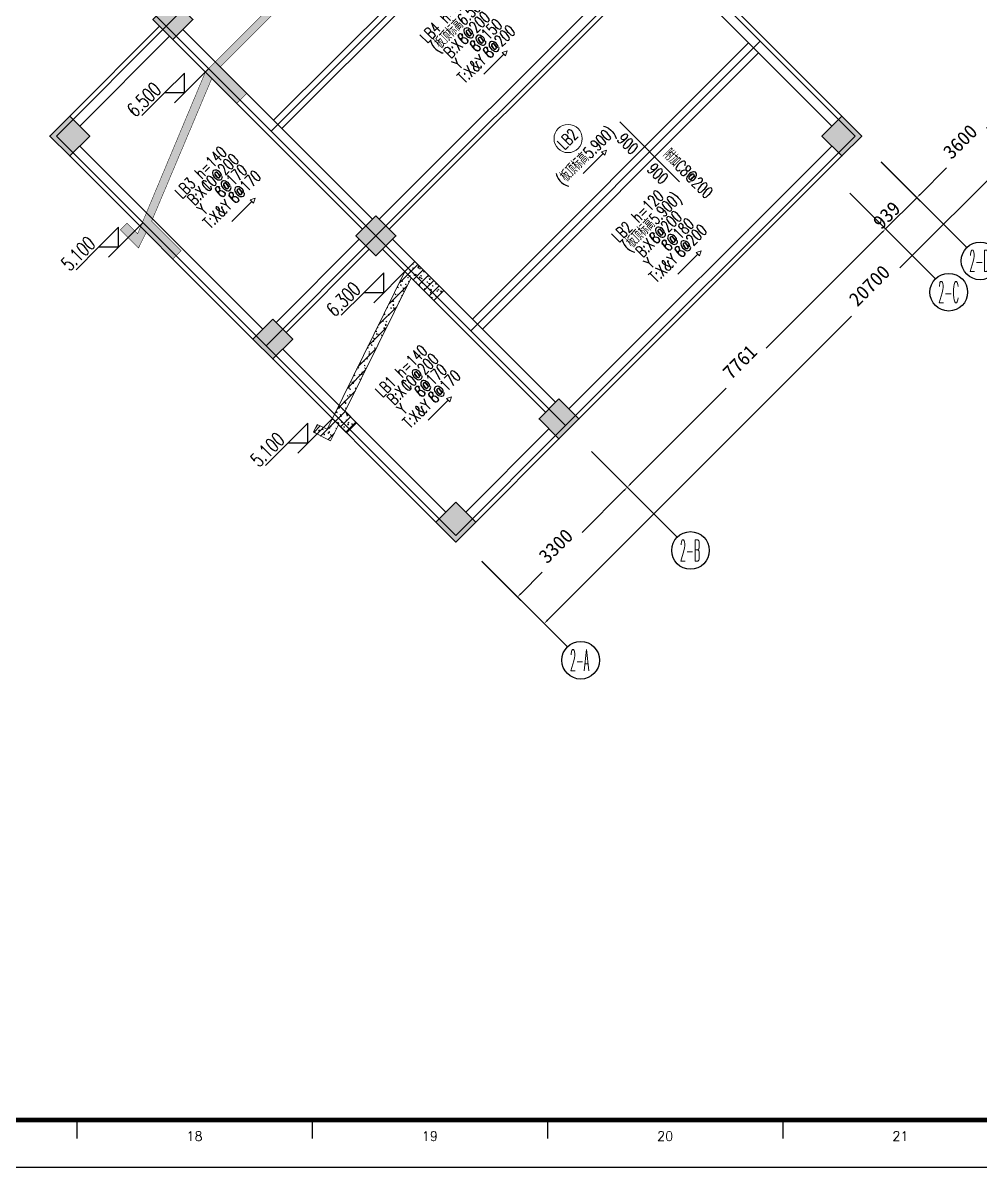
# Model space of a CAD drawing. Header units: inches. Extents: x 18712 to 314639, y 0 to 420500.
# Drawn here: x 105066 to 125405, y 0 to 24313 of the extents above; entities that cross this region are included whole.
import ezdxf
from ezdxf.enums import TextEntityAlignment as Align
from ezdxf.lldxf.tags import DXFTag

# ---------------------------------------------------------------- set-up
doc = ezdxf.new("R2010")
doc.units = ezdxf.units.IN
doc.header["$LTSCALE"] = 1000
doc.header["$MEASUREMENT"] = 0
doc.layers.get('0').update_dxf_attribs({"true_color": 0xffffff})
for name, color, linetype, true_color in [('AXIS_TEXT', 7, 'Continuous', 0xffffff), ('DIM', 3, 'Continuous', 0x00ff00), ('DOTE', 1, 'DOTE', 0xff0000), ('HATCH', 7, 'Continuous', 0xd6d6d6), ('THIN', 7, 'Continuous', 0xffffff), ('TK', 7, 'Continuous', 0xffffff), ('ZG-图框层', 4, 'Continuous', 0x00ffff), ('柱填充', 7, 'Continuous', 0xc0c0c0), ('柱尺寸标注', 3, 'Continuous', 0x00ff00), ('楼板正筋文字', 7, 'Continuous', 0xffffff), ('楼板负筋文字', 7, 'Continuous', 0xffffff), ('楼板负筋标注', 3, 'Continuous', 0x00ff00), ('楼板负筋钢筋', 1, 'Continuous', 0xff0000), ('砼柱', 2, 'Continuous', 0xffff00), ('砼梁', 6, 'Continuous', 0xff00ff), ('砼梁虚线', 9, 'HIDDEN', 0x808080)]:
    doc.layers.add(name, color=color, linetype=linetype, true_color=true_color)
doc.styles.add('_TCH_AXIS', font='txt.shx', dxfattribs={"height": 0.2, "bigfont": 'GBCBIG.shx'})
doc.styles.add('ISOCP', font='txt.shx', dxfattribs={"height": 0.2, "bigfont": 'gbcbig.shx'})
doc.styles.add('TSSD_Label', font='txt.shx', dxfattribs={"height": 0.2, "bigfont": 'gbcbig.shx'})
doc.styles.add('TSSD_Rein', font='txt.shx', dxfattribs={"height": 0.2, "bigfont": 'gbcbig.shx'})
tags = doc.linetypes.add('DOTE', pattern=[2.42, 2, -0.2, 0.02, -0.2]).pattern_tags.tags
tags[10:11] = [DXFTag(74, 4), DXFTag(75, 0), DXFTag(340, '0'), DXFTag(46, 0.0), DXFTag(50, 0.0), DXFTag(44, 0.0), DXFTag(45, 0.0)]
tags[8:9] = [DXFTag(74, 4), DXFTag(75, 0), DXFTag(340, '0'), DXFTag(46, 0.0), DXFTag(50, 0.0), DXFTag(44, 0.0), DXFTag(45, 0.0)]
tags[6:7] = [DXFTag(74, 4), DXFTag(75, 0), DXFTag(340, '0'), DXFTag(46, 0.0), DXFTag(50, 0.0), DXFTag(44, 0.0), DXFTag(45, 0.0)]
tags[4:5] = [DXFTag(74, 4), DXFTag(75, 0), DXFTag(340, '0'), DXFTag(46, 0.0), DXFTag(50, 0.0), DXFTag(44, 0.0), DXFTag(45, 0.0)]
tags = doc.linetypes.add('HIDDEN', pattern=[0.375, 0.25, -0.125]).pattern_tags.tags
tags[6:7] = [DXFTag(74, 4), DXFTag(75, 0), DXFTag(340, '0'), DXFTag(46, 0.0), DXFTag(50, 0.0), DXFTag(44, 0.0), DXFTag(45, 0.0)]
tags[4:5] = [DXFTag(74, 4), DXFTag(75, 0), DXFTag(340, '0'), DXFTag(46, 0.0), DXFTag(50, 0.0), DXFTag(44, 0.0), DXFTag(45, 0.0)]
doc.dimstyles.new('TSSD_100_100$0', dxfattribs={"dimtxt": 300, "dimasz": 100, "dimexe": 100, "dimexo": 250, "dimgap": 100, "dimtad": 1, "dimdec": 0, "dimzin": 0, "dimdsep": 46, "dimtxsty": 'Standard', "dimcen": 0, "dimclrd": 256, "dimclre": 256, "dimclrt": 7, "dimadec": 0, "dimazin": 0, "dimtfac": 1, "dimtdec": 4, "dimtix": 1, "dimtmove": 2, "dimatfit": 3, "dimfxl": 1, "dimtolj": 1, "dimtzin": 0, "dimarcsym": 0})

# ---------------------------------------------------------------- blocks, each defined once
blk = doc.blocks.new('DAnoyomous17008')
at = {"layer": '楼板正筋文字', "color": 2, "true_color": 0xffff00, "style": 'TSSD_Rein', "width": 0.7}
for s, p in [('LB1 h=140', (112710, 16342)), ('10@200', (113247, 16466)), ('8@170', (113535, 16342)), ('8@170', (113824, 16219)), ('B:X', (112958, 16177)), ('C', (113247, 16466)), ('C', (113535, 16342)), ('T:X&Y', (113288, 15682)), ('C', (113824, 16219)), ('Y', (113164, 15971))]:
    blk.add_text(s, height=250, rotation=45, dxfattribs=at).set_placement(p)
blk = doc.blocks.new('DAnoyomous17022')
at = {"layer": '楼板正筋文字', "color": 2, "true_color": 0xffff00, "style": 'TSSD_Rein', "width": 0.7}
for s, p in [('LB2 h=120', (117730, 19632)), ('(板顶标高5.900)', (117952, 19441)), ('8@200', (118524, 19601)), ('8@180', (118782, 19446)), ('8@200', (119060, 19312)), ('B:X', (118235, 19312)), ('C', (118524, 19601)), ('C', (118782, 19446)), ('C', (119060, 19312)), ('Y', (118410, 19075)), ('T:X&Y', (118524, 18776))]:
    blk.add_text(s, height=250, rotation=45, dxfattribs=at).set_placement(p)
blk = doc.blocks.new('DAnoyomous17035')
at = {"layer": '楼板正筋文字', "color": 2, "true_color": 0xffff00, "style": 'TSSD_Rein', "width": 0.7}
for s, p in [('LB3 h=140', (108447, 20564)), ('10@200', (109004, 20709)), ('8@170', (109293, 20585)), ('8@170', (109581, 20461)), ('C', (109004, 20709)), ('B:X', (108715, 20420)), ('C', (109293, 20585)), ('C', (109581, 20461)), ('Y', (108921, 20214)), ('T:X&Y', (109045, 19925))]:
    blk.add_text(s, height=250, rotation=45, dxfattribs=at).set_placement(p)
blk = doc.blocks.new('DAnoyomous17054')
at = {"layer": '楼板正筋文字', "color": 2, "true_color": 0xffff00, "style": 'TSSD_Rein', "width": 0.7}
for s, p in [('LB4 h=120', (113656, 23865)), ('(板顶标高6.500)', (113878, 23675)), ('8@200', (114450, 23834)), ('8@150', (114708, 23680)), ('C', (114450, 23834)), ('8@200', (114987, 23546)), ('B:X', (114162, 23546)), ('C', (114708, 23680)), ('T:X&Y', (114450, 23010)), ('C', (114987, 23546)), ('Y', (114337, 23309))]:
    blk.add_text(s, height=250, rotation=45, dxfattribs=at).set_placement(p)
blk = doc.blocks.new('*D1053')
at = {"layer": 'Defpoints', "color": 0, "transparency": 16777216}
for p in [(116974, 15381), (117908, 14447), (114640, 13047)]:
    blk.add_point(p, dxfattribs=at)
at = {"layer": 'DIM', "lineweight": -2, "transparency": 16777216}
for p, q in [((117151, 15204), (117978, 14376)), ((117837, 14376), (116949, 13488)), ((114817, 12870), (115645, 12043)), ((115645, 12184), (116100, 12640))]:
    blk.add_line(p, q, dxfattribs=at)
at = {"layer": 'DIM', "transparency": 16777216}
for points in [[(117849, 14364), (117825, 14388), (117908, 14447)], [(115633, 12196), (115657, 12172), (115574, 12113)]]:
    blk.add_solid(points, dxfattribs=at)
at = {"layer": 'DIM', "color": 7, "true_color": 0xffffff, "transparency": 16777216, "insert": (116390, 13198), "char_height": 300, "attachment_point": 5, "rotation": 45}
blk.add_mtext('\\A1;3300', dxfattribs=at)
blk = doc.blocks.new('*D1054')
at = {"layer": 'Defpoints', "color": 0, "transparency": 16777216}
for p in [(122462, 20869), (123396, 19935), (116974, 15381)]:
    blk.add_point(p, dxfattribs=at)
at = {"layer": 'DIM', "lineweight": -2, "transparency": 16777216}
for p, q in [((122639, 20692), (123466, 19864)), ((123325, 19864), (120859, 17399)), ((117978, 14518), (120011, 16550)), ((117151, 15204), (117978, 14376))]:
    blk.add_line(p, q, dxfattribs=at)
at = {"layer": 'DIM', "transparency": 16777216}
for points in [[(123337, 19852), (123313, 19876), (123396, 19935)], [(117967, 14529), (117990, 14506), (117908, 14447)]]:
    blk.add_solid(points, dxfattribs=at)
at = {"layer": 'DIM', "color": 7, "true_color": 0xffffff, "transparency": 16777216, "insert": (120301, 17109), "char_height": 300, "attachment_point": 5, "rotation": 45}
blk.add_mtext('\\A1;7761', dxfattribs=at)
blk = doc.blocks.new('*D1055')
at = {"layer": 'Defpoints', "color": 0, "transparency": 16777216}
for p in [(123126, 21532), (122462, 20869), (124059, 20599)]:
    blk.add_point(p, dxfattribs=at)
at = {"layer": 'DIM', "lineweight": -2, "transparency": 16777216}
for p, q in [((123303, 21356), (124130, 20528)), ((122639, 20692), (123466, 19864)), ((124130, 20669), (124201, 20740)), ((123396, 19935), (124059, 20599)), ((123325, 19864), (123254, 19793))]:
    blk.add_line(p, q, dxfattribs=at)
at = {"layer": 'DIM', "transparency": 16777216}
for points in [[(124118, 20681), (124142, 20658), (124059, 20599)], [(123337, 19852), (123313, 19876), (123396, 19935)]]:
    blk.add_solid(points, dxfattribs=at)
at = {"layer": 'DIM', "color": 7, "true_color": 0xffffff, "transparency": 16777216, "insert": (123420, 20228), "char_height": 300, "attachment_point": 5, "rotation": 45}
blk.add_mtext('\\A1;939', dxfattribs=at)
blk = doc.blocks.new('*D1056')
at = {"layer": 'Defpoints', "color": 0, "transparency": 16777216}
for p in [(125671, 24078), (126605, 23144), (123126, 21532)]:
    blk.add_point(p, dxfattribs=at)
at = {"layer": 'DIM', "lineweight": -2, "transparency": 16777216}
for p, q in [((125848, 23901), (126676, 23074)), ((126534, 23074), (125540, 22079)), ((123303, 21356), (124130, 20528)), ((124130, 20669), (124692, 21231))]:
    blk.add_line(p, q, dxfattribs=at)
at = {"layer": 'DIM', "transparency": 16777216}
for points in [[(126546, 23062), (126523, 23085), (126605, 23144)], [(124118, 20681), (124142, 20658), (124059, 20599)]]:
    blk.add_solid(points, dxfattribs=at)
at = {"layer": 'DIM', "color": 7, "true_color": 0xffffff, "transparency": 16777216, "insert": (124982, 21790), "char_height": 300, "attachment_point": 5, "rotation": 45}
blk.add_mtext('\\A1;3600', dxfattribs=at)
blk = doc.blocks.new('*D1058')
at = {"layer": 'Defpoints', "color": 0, "transparency": 16777216}
for p in [(129278, 27684), (130777, 26185), (114640, 13047)]:
    blk.add_point(p, dxfattribs=at)
at = {"layer": 'DIM', "lineweight": -2, "transparency": 16777216}
for p, q in [((129454, 27508), (130848, 26114)), ((130706, 26114), (123701, 19109)), ((116211, 11619), (122675, 18083)), ((114817, 12870), (116211, 11477))]:
    blk.add_line(p, q, dxfattribs=at)
at = {"layer": 'DIM', "transparency": 16777216}
for points in [[(130718, 26102), (130694, 26126), (130777, 26185)], [(116199, 11630), (116222, 11607), (116140, 11548)]]:
    blk.add_solid(points, dxfattribs=at)
at = {"layer": 'DIM', "color": 7, "true_color": 0xffffff, "transparency": 16777216, "insert": (123054, 18730), "char_height": 300, "attachment_point": 5, "rotation": 45}
blk.add_mtext('\\A1;20700', dxfattribs=at)
blk = doc.blocks.new('_AXISO')
at = {"lineweight": -3}
blk.add_circle((0, 0), 0.5, dxfattribs=at)

msp = doc.modelspace()

# ---------------------------------------------------------------- hatches: boundary and pattern name
at = {"true_color": 0x333333}
h = msp.add_hatch(dxfattribs=at)
h.set_pattern_fill('钢筋混凝土', color=250, scale=19354.8, angle=2.5, style=0)
h.set_pattern_definition([(90, (-166800612.68, -986460995.15), (-75, 1e-14), []), (95, (-166800612.68, -986460995.15), (165.465599752, 138.842123644), [22.5, -247.5]), (40, (-166800612.68, -986460995.15), (-188.997650217, 130.13044488), [18, -198]), (145.4514, (-166800598.9, -986460983.58), (-23.531840586, 268.97258466), [19.122057, -210.3426336]), (91.1842, (-166800655.1, -986460952.72), (261.50790003, 191.28412956), [33.75, -371.25]), (141.6356, (-166800633.3, -986460936.8), (-8.36970449, 404.91350682), [28.6830864, -315.5139]), (36.1842, (-166800655.1, -986460952.72), (-8.37002066, 404.91350037), [27, -297]), (66, (-166800623.29, -986460942.12), (212.031471634, 41.21474294), [22.5, -247.5]), (11, (-166800623.29, -986460942.12), (-102.21257792, 205.44253062), [18, -198]), (116.4514, (-166800605.62, -986460938.68), (109.819085104, 246.65718592), [19.122057, -210.3426336]), (82.5, (-166800612.68, -986460995.15), (-68.037955592, 73.196945284), [0, -195.6, 0, -201, 0, -198.75]), (52.5, (-166800612.68, -986460995.15), (-27.861882661, 139.47283497), [0, -114.6, 0, -191.1, 0, -75.75]), (12.5, (-166800659.99, -986461042.46), (118.025450196, 108.4562285445), [0, -75, 0, -234, 0, -310.5]), (2.5, (-166800681.2, -986461063.67), (102.47699496, 144.947942062), [0, -97.5, 0, -155.4, 0, -220.5])])
h.paths.add_polyline_path([(122234.2, 35011.4), (115163.2, 29496), (109082.1, 23414.9), (109079.1, 23411.9), (108943.6, 23270.4), (107503.2, 19831.8), (107278.9, 20056.1), (107137.5, 19914.7), (107522.4, 19529.8), (107684.9, 19862), (108250.9, 19296), (108427.7, 19473), (107801, 20099.4), (109080.1, 23133.9), (109612.4, 22601.7), (109824.3, 22814.1), (109258.8, 23379.5), (115127.8, 29248.5), (115425.3, 28951.1), (115645.1, 29155.4), (115348.9, 29451.7), (122027.7, 34652.3), (122373.1, 34306.9), (122585.2, 34519), (122261.7, 34842.6), (122500, 35028.5), (122163.5, 35365), (122022.1, 35223.5)], flags=0)
at = {"layer": 'HATCH'}
h = msp.add_hatch(dxfattribs=at)
h.set_pattern_fill('ARMOREDW', color=256, scale=12903.2, angle=45, style=0)
h.set_pattern_definition([(50, (-6494545.51, -2059717.87), (143.4520365, -12.550427), [15, -165]), (355, (-6494545.51, -2059717.87), (-27.7502667, 150.4384267), [12, -132]), (100.4514, (-6494533.55, -2059718.91), (115.7018763, 137.8879084), [12.748038, -140.2284224]), (46.1842, (-6494545.5, -2059677.87), (213.4482097, -33.103803), [22.5, -247.5]), (96.6356, (-6494527.72, -2059680.63), (186.932541, 194.823574), [19.1220576, -210.3426]), (351.1842, (-6494545.5, -2059677.87), (186.932389, 194.82372), [18, -198]), (21, (-6494525.51, -2059687.87), (119.3814104, -80.5237781), [15, -165]), (326, (-6494525.51, -2059687.87), (48.6630664, 145.030009), [12, -132]), (71.4514, (-6494515.56, -2059694.58), (168.0445257, 64.5060993), [12.748038, -140.2284224]), (45, (-6494545.51, -2059717.87), (-113.137085, 113.137085), [])])
h.paths.add_polyline_path([(111641.7, 15905.5), (111529.6, 15678.6), (111319.5, 15782.4), (111237.5, 15616.4), (111603.8, 15435.5), (111771.7, 15775.5), (111943.3, 15603.9), (112155.4, 15816), (111911.9, 16059.5), (113314.5, 18899.6), (113796.1, 18417.9), (114008.3, 18630.1), (113396.6, 19241.7), (113184.5, 19029.6)], flags=0)
at = {"layer": '柱填充'}
for points in [[(108254.1, 24808.5), (107829.9, 24384.2), (108254.1, 23959.9), (108678.4, 24384.2)], [(106062.1, 22333.6), (105637.8, 21909.3), (106062.1, 21485.1), (106486.4, 21909.3)], [(122467, 22333.6), (122042.7, 21909.3), (122467, 21485.1), (122891.2, 21909.3)], [(112567.5, 20212.3), (112143.2, 19788), (112567.5, 19363.7), (112991.7, 19788)], [(110375.5, 18020.2), (109951.2, 17596), (110375.5, 17171.7), (110799.7, 17596)], [(116456.6, 16323.2), (116032.3, 15898.9), (116456.6, 15474.7), (116880.8, 15898.9)], [(114264.5, 14131.2), (113840.3, 13706.9), (114264.5, 13282.6), (114688.8, 13706.9)]]:
    msp.add_hatch(color=256, dxfattribs=at).paths.add_polyline_path(points, flags=0)

# ---------------------------------------------------------------- linework, layer by layer
at = {"color": 250, "lineweight": -3, "true_color": 0x333333, "const_width": 10}
msp.add_lwpolyline([(115127.8, 29248.5), (109258.8, 23379.5), (109824.3, 22814.1), (109612.4, 22601.7), (109080.1, 23133.9), (107801, 20099.4), (108427.7, 19473), (108250.9, 19296), (107684.9, 19862), (107522.4, 19529.8), (107137.5, 19914.7), (107278.9, 20056.1), (107503.2, 19831.8), (108943.6, 23270.4), (109079.1, 23411.9), (109082.1, 23414.9), (115163.2, 29496)], dxfattribs=at)
at = {"layer": 'DIM', "lineweight": -3}
for p, q in [((123299.3, 21358.9), (125120.1, 19538.1)), ((122635.4, 20694.9), (124456.2, 18874.1)), ((117147.5, 15207.1), (118968.3, 13386.3)), ((114814.1, 12873.6), (116634.9, 11052.8))]:
    msp.add_line(p, q, dxfattribs=at)
at = {"layer": 'DOTE', "lineweight": -3}
for p, q in [((108112.7, 24242.8), (114264.5, 30394.6)), ((110340.1, 22015.4), (116491.9, 28167.2)), ((105567.1, 26788.4), (108112.7, 24242.8)), ((112567.5, 19788), (118719.3, 25939.8)), ((118719.3, 25939.8), (120734.6, 23924.6)), ((105779.3, 21909.3), (108112.7, 24242.8)), ((108112.7, 24242.8), (110340.1, 22015.4)), ((114582.7, 17772.8), (120734.6, 23924.6)), ((120734.6, 23924.6), (122749.8, 21909.3)), ((105779.3, 21909.3), (110234, 17454.6)), ((110340.1, 22015.4), (112567.5, 19788)), ((116598, 15757.5), (122749.8, 21909.3)), ((110234, 17454.6), (112567.5, 19788)), ((112567.5, 19788), (114582.7, 17772.8)), ((114582.7, 17772.8), (116598, 15757.5)), ((110234, 17454.6), (114264.5, 13424)), ((114264.5, 13424), (116598, 15757.5))]:
    msp.add_line(p, q, dxfattribs=at)
at = {"layer": 'THIN', "lineweight": -3}
for p, q in [((109017.4, 23344.2), (108285.1, 22611.9)), ((108497.2, 23248.3), (108073, 22824)), ((108497.2, 22824), (108497.2, 23248.3)), ((108073, 22824), (107593.2, 22344.3)), ((108497.2, 22824), (108073, 22824)), ((107099.2, 19973.4), (106674.9, 19549.1)), ((107619.3, 20069.3), (106887.1, 19337)), ((107099.2, 19549.1), (107099.2, 19973.4)), ((106674.9, 19549.1), (106195.2, 19069.4)), ((107099.2, 19549.1), (106674.9, 19549.1)), ((112735.1, 19004.4), (112310.8, 18580.1)), ((113255.2, 19100.3), (112523, 18368)), ((112735.1, 18580.1), (112735.1, 19004.4)), ((112310.8, 18580.1), (111831.1, 18100.4)), ((112735.1, 18580.1), (112310.8, 18580.1)), ((111121.6, 15809.6), (110697.3, 15385.4)), ((111641.7, 15905.5), (110909.4, 15173.2)), ((111121.6, 15385.4), (111121.6, 15809.6)), ((110697.3, 15385.4), (110217.5, 14905.6)), ((111121.6, 15385.4), (110697.3, 15385.4))]:
    msp.add_line(p, q, dxfattribs=at)
at = {"layer": 'TK', "lineweight": -3}
for p, q in [((106212.2, 1000), (106212.2, 608.7)), ((111212.2, 1000), (111212.2, 608.7)), ((116212.2, 1000), (116212.2, 608.7)), ((121212.2, 1000), (121212.2, 608.7))]:
    msp.add_line(p, q, dxfattribs=at)
msp.add_lwpolyline([(18712.2, 84100), (18712.2, 0), (137612.2, 0), (137612.2, 84100)], close=True, dxfattribs=at)
at = {"layer": 'TK', "lineweight": -3, "const_width": 100}
msp.add_lwpolyline([(21212.2, 83100), (21212.2, 1000), (136612.2, 1000), (136612.2, 83100)], close=True, dxfattribs=at)
at = {"layer": 'ZG-图框层', "lineweight": -3}
msp.add_lwpolyline([(18712.2, 0), (137612.2, 0), (137612.2, 84100), (18712.2, 84100)], close=True, dxfattribs=at)
at = {"layer": 'ZG-图框层', "lineweight": -3, "const_width": 100}
msp.add_lwpolyline([(21212.2, 1000), (136612.2, 1000), (136612.2, 83100), (21212.2, 83100)], close=True, dxfattribs=at)
at = {"layer": '柱尺寸标注', "lineweight": 18}
msp.add_lwpolyline([(111641.7, 15905.5), (111529.6, 15678.6), (111319.5, 15782.4), (111237.5, 15616.4), (111603.8, 15435.5), (111771.7, 15775.5), (111943.3, 15603.9), (112155.4, 15816), (111911.9, 16059.5), (113314.5, 18899.6), (113796.1, 18417.9), (114008.3, 18630.1), (113396.6, 19241.7), (113184.5, 19029.6)], close=True, dxfattribs=at)
at = {"layer": '楼板正筋文字', "color": 2, "lineweight": 18, "true_color": 0xffff00}
for p, q in [((114859.9, 23223.1), (115284.2, 23647.4)), ((109503.6, 20094.2), (109927.8, 20518.5)), ((118984.5, 18975.6), (119408.8, 19399.8)), ((113676.9, 15871.8), (114101.2, 16296.1))]:
    msp.add_line(p, q, dxfattribs=at)
at = {"layer": '楼板正筋文字', "lineweight": 18}
msp.add_line((116969.2, 21113.8), (117393.5, 21538.1), dxfattribs=at)
at = {"layer": '楼板正筋文字', "color": 2, "lineweight": 18, "true_color": 0xffff00}
for points in [[(115248.8, 23682.8), (115354.9, 23718.1), (115319.5, 23612)], [(109892.5, 20553.8), (109998.6, 20589.2), (109963.2, 20483.1)], [(119373.4, 19435.2), (119479.5, 19470.5), (119444.1, 19364.5)], [(114065.8, 16331.5), (114171.9, 16366.8), (114136.5, 16260.7)]]:
    msp.add_lwpolyline(points, close=True, dxfattribs=at)
at = {"layer": '楼板正筋文字', "lineweight": 18}
msp.add_lwpolyline([(117358.1, 21573.4), (117464.2, 21608.8), (117428.8, 21502.7)], close=True, dxfattribs=at)
msp.add_circle((116651, 21856.3), 300, dxfattribs=at)
at = {"layer": '楼板负筋钢筋', "lineweight": 35}
msp.add_lwpolyline([(117748.2, 22211), (119021, 20938.2)], dxfattribs=at)
at = {"layer": '砼柱', "lineweight": 35}
for points in [[(108254.1, 24808.5), (107829.9, 24384.2), (108254.1, 23959.9), (108678.4, 24384.2)], [(106062.1, 22333.6), (105637.8, 21909.3), (106062.1, 21485.1), (106486.4, 21909.3)], [(122467, 22333.6), (122042.7, 21909.3), (122467, 21485.1), (122891.2, 21909.3)], [(112567.5, 20212.3), (112143.2, 19788), (112567.5, 19363.7), (112991.7, 19788)], [(110375.5, 18020.2), (109951.2, 17596), (110375.5, 17171.7), (110799.7, 17596)], [(116456.6, 16323.2), (116032.3, 15898.9), (116456.6, 15474.7), (116880.8, 15898.9)], [(114264.5, 14131.2), (113840.3, 13706.9), (114264.5, 13282.6), (114688.8, 13706.9)]]:
    msp.add_lwpolyline(points, close=True, dxfattribs=at)
at = {"layer": '砼梁', "lineweight": 18}
for p, q in [((120805.3, 23995.3), (118860.7, 25939.8)), ((112850.3, 19929.4), (118577.9, 25657)), ((107971.3, 24242.8), (106062.1, 22333.6)), ((106274.2, 22121.5), (108183.4, 24030.6)), ((108254.1, 23959.9), (110269.4, 21944.7)), ((122467, 22333.6), (120805.3, 23995.3)), ((110269.4, 21944.7), (112284.6, 19929.4)), ((110163.3, 17808.1), (106274.2, 21697.2)), ((106062.1, 21485.1), (109951.2, 17596)), ((116880.8, 15898.9), (122467, 21485.1)), ((112213.9, 19717.3), (110446.2, 17949.5)), ((114724.1, 17914.2), (112921, 19717.3)), ((116385.9, 16252.5), (114724.2, 17914.2)), ((110375.5, 17171.7), (113840.3, 13706.9)), ((114688.8, 13706.9), (116456.6, 15474.7))]:
    msp.add_line(p, q, dxfattribs=at)
at = {"layer": '砼梁虚线', "lineweight": 18}
for p, q in [((116262.1, 28114.2), (110393.1, 22245.2)), ((110569.9, 22068.4), (116438.9, 27937.4)), ((118365.8, 25869.1), (112638.2, 20141.6)), ((118648.6, 25727.7), (120593.1, 23783.2)), ((110481.5, 22156.8), (108466.3, 24172.1)), ((120487.1, 23889.2), (114618.1, 18020.2)), ((114830.2, 17808.1), (120699.2, 23677.1)), ((120593.2, 23783.1), (122254.8, 22121.5)), ((112496.8, 20141.6), (110481.5, 22156.8)), ((122254.8, 21697.2), (116668.7, 16111)), ((110658.3, 17737.4), (112426.1, 19505.2)), ((112708.9, 19505.2), (114512, 17702)), ((114512, 17702), (116173.7, 16040.3)), ((114052.4, 13919), (110587.6, 17383.8)), ((116244.4, 15686.8), (114476.7, 13919))]:
    msp.add_line(p, q, dxfattribs=at)

# ---------------------------------------------------------------- block references
at = {"layer": 'DIM'}
ref = msp.add_blockref('_AXISO', (125403, 19255.3), dxfattribs=dict(at, xscale=800, yscale=800))
ref.add_attrib('A', '2-D', (125176.7, 19029), dxfattribs={"layer": 'AXIS_TEXT', "height": 452.55, "style": '_TCH_AXIS', "width": 0.333333})
ref = msp.add_blockref('_AXISO', (124739, 18591.3), dxfattribs=dict(at, xscale=800, yscale=800))
ref.add_attrib('A', '2-C', (124512.7, 18365), dxfattribs={"layer": 'AXIS_TEXT', "height": 452.55, "style": '_TCH_AXIS', "width": 0.344262})
ref = msp.add_blockref('_AXISO', (119251.2, 13103.4), dxfattribs=dict(at, xscale=800, yscale=800))
ref.add_attrib('A', '2-B', (119024.9, 12877.2), dxfattribs={"layer": 'AXIS_TEXT', "height": 452.55, "style": '_TCH_AXIS', "width": 0.333333})
ref = msp.add_blockref('_AXISO', (116917.7, 10770), dxfattribs=dict(at, xscale=800, yscale=800))
ref.add_attrib('A', '2-A', (116691.4, 10543.7), dxfattribs={"layer": 'AXIS_TEXT', "height": 452.55, "style": '_TCH_AXIS', "width": 0.328125})
at = {"layer": '楼板正筋文字', "color": 2, "true_color": 0xffff00}
for name in ['DAnoyomous17054', 'DAnoyomous17035', 'DAnoyomous17022', 'DAnoyomous17008']:
    msp.add_blockref(name, (0, 0), dxfattribs=at)

# ---------------------------------------------------------------- texts
at = {"layer": 'THIN', "style": 'TSSD_Label', "width": 0.7}
for s, p in [('6.500', (108030.5, 22866.5)), ('5.100', (106632.5, 19591.6)), ('6.300', (112268.4, 18622.6)), ('5.100', (110654.9, 15427.8))]:
    msp.add_text(s, height=300, rotation=45, dxfattribs=at).set_placement(p, align=Align.RIGHT)
at = {"layer": 'TK', "style": 'ISOCP'}
for s, p in [('18', (108712.2, 658.7)), ('19', (113712.2, 658.7)), ('20', (118712.2, 658.7)), ('21', (123712.2, 658.7))]:
    msp.add_text(s, height=200, dxfattribs=at).set_placement(p, align=Align.MIDDLE_CENTER)
at = {"layer": '楼板正筋文字', "style": 'TSSD_Rein', "width": 0.7}
msp.add_text('LB2', height=250, rotation=45, dxfattribs=at).set_placement((116574.4, 21602.9))
msp.add_text('(板顶标高5.900)', height=250, rotation=45, dxfattribs=at).set_placement((117021, 21493.3), align=Align.MIDDLE_CENTER)
at = {"layer": '楼板负筋文字', "style": 'TSSD_Rein', "width": 0.7}
msp.add_text('附加C8@200', height=250, rotation=314.99999, dxfattribs=at).set_placement((118649.8, 21491.4))
at = {"layer": '楼板负筋标注', "style": 'TSSD_Rein', "width": 0.7}
for p in [(118009.8, 21836.2), (118646.2, 21199.8)]:
    msp.add_text('900', height=250, rotation=314.99999, dxfattribs=at).set_placement(p, align=Align.TOP_CENTER)

# ---------------------------------------------------------------- dimensions: what is measured, and where the dimension line sits
at = {"layer": 'DIM'}
for base, p1, p2, text, picture, middle in [((130777, 26184.9), (114640.5, 13047.2), (129277.6, 27684.3), '20700', '*D1058', (123053.6, 18730.2)), ((126605.1, 23144.3), (123125.8, 21532.5), (125671.3, 24078.1), '3600', '*D1056', (124981.5, 21789.5)), ((124059.5, 20598.8), (122461.8, 20868.5), (123125.8, 21532.5), '939', '*D1055', (123420, 20228)), ((123395.5, 19934.8), (116973.9, 15380.7), (122461.8, 20868.5), '7761', '*D1054', (120300.9, 17108.8)), ((117907.7, 14446.9), (114640.5, 13047.2), (116973.9, 15380.7), '3300', '*D1053', (116390.2, 13198.2))]:
    dim = msp.add_linear_dim(base=base, p1=p1, p2=p2, angle=45, text=text, dimstyle='TSSD_100_100$0', override={"dimscale": 1, "dimlfac": 1}, dxfattribs=at)
    dim.commit()
    dim.dimension.update_dxf_attribs({"geometry": picture, "text_midpoint": middle, "dimtype": 161})

doc.saveas('drawing.dxf')
